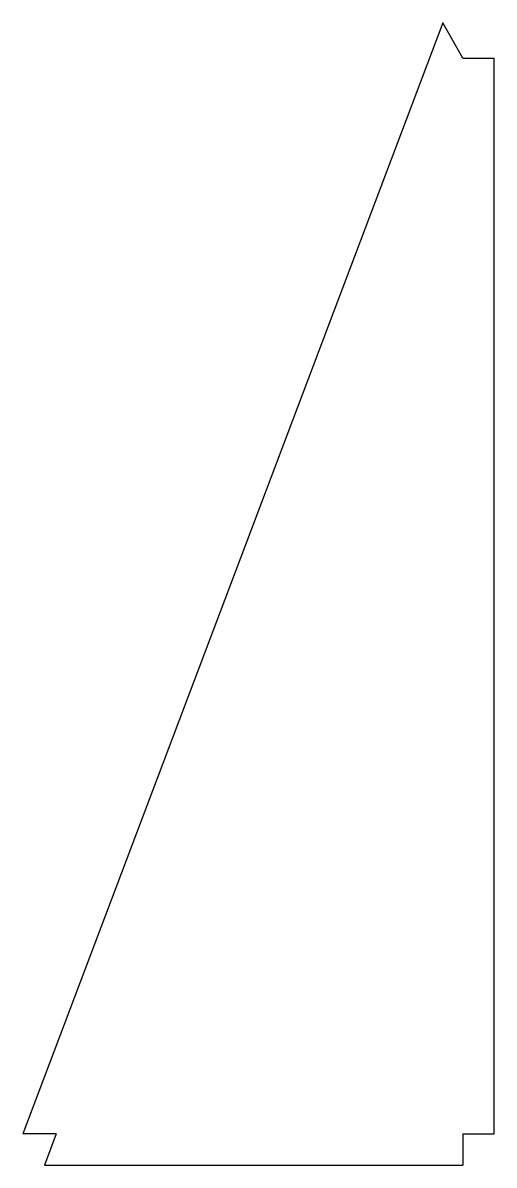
# Model space of a CAD drawing. Extents: x -25 to 20, y -64 to 46.
import ezdxf

# ---------------------------------------------------------------- set-up
doc = ezdxf.new("R2010")
doc.units = 0
doc.header["$MEASUREMENT"] = 0
doc.layers.get('0').update_dxf_attribs({"linetype": 'CONTINUOUS'})

msp = doc.modelspace()

# ---------------------------------------------------------------- linework, layer by layer
for p, q in [((15.45, 45.94), (-24.83, -60.63)), ((17.38, 42.55), (15.45, 45.94)), ((17.38, 42.55), (20.38, 42.55)), ((20.38, -60.63), (20.38, 42.55)), ((-21.62, -60.63), (-24.83, -60.63)), ((-21.62, -60.63), (-22.75, -63.63)), ((17.38, -60.63), (20.38, -60.63)), ((17.38, -60.63), (17.38, -63.63)), ((-22.75, -63.63), (17.38, -63.63))]:
    msp.add_line(p, q)

doc.saveas('drawing.dxf')
